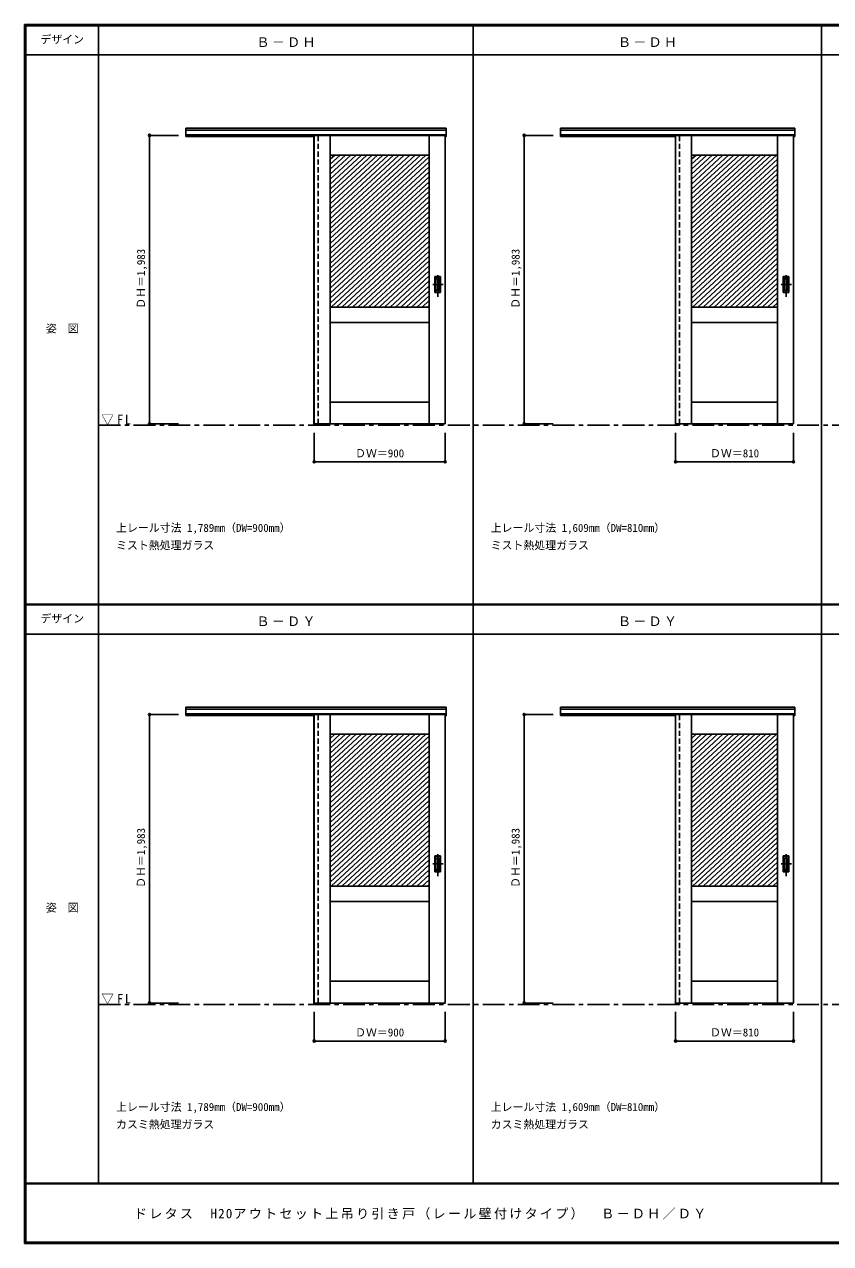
# Model space of a CAD drawing. Units: millimetres, scale not verified. Extents: x -6000 to 5700, y -4307 to 4260.
# Drawn here: x -6000 to -460, y -4205 to 4175 of the extents above; entities that cross this region are included whole.
import ezdxf
from ezdxf.enums import TextEntityAlignment as Align

# ---------------------------------------------------------------- set-up
doc = ezdxf.new("R2010")
doc.units = ezdxf.units.MM
doc.header["$LTSCALE"] = 30
doc.header["$PDMODE"] = 32
doc.header["$PDSIZE"] = 15
doc.linetypes.add('CHAIN1', pattern=[8, 5, -1, 1, -1])
doc.linetypes.add('DASHED1', pattern=[1.8, 1.2, -0.6])
for name, color, linetype in [('0-2_扉', 7, 'Continuous'), ('0-4_枠', 3, 'Continuous'), ('0-6_引手', 7, 'Continuous'), ('0-A_文字', 7, 'Continuous'), ('0-B_寸法', 4, 'Continuous'), ('0-C_ハッチ', 4, 'Continuous'), ('F-1_枠', 6, 'Continuous'), ('F-A_文字', 7, 'Continuous')]:
    doc.layers.add(name, color=color, linetype=linetype)
doc.styles.add('ＭＳ ゴシック', font='')
doc.styles.get('ＭＳ ゴシック').set_extended_font_data('MS Gothic')

msp = doc.modelspace()

# ---------------------------------------------------------------- linework, layer by layer
at = {"layer": '0-2_扉'}
for p, q in [((-4009, 3412), (-4009, 1429)), ((-4009, 3412), (-3109, 3412)), ((-3899, 3412), (-3899, 1429)), ((-3219, 3412), (-3219, 1429)), ((-3109, 1429), (-3109, 3412)), ((-1525, 3412), (-1525, 1429)), ((-1525, 3412), (-715, 3412)), ((-1415, 3412), (-1415, 1429)), ((-825, 3412), (-825, 1429)), ((-715, 1429), (-715, 3412)), ((-3899, 3277), (-3219, 3277)), ((-1415, 3277), (-825, 3277)), ((-3899, 2232), (-3646.5, 2232)), ((-3219, 2232), (-3819, 2232)), ((-825, 2232), (-1415, 2232)), ((-1396.5, 2232), (-1207.5, 2232)), ((-3899, 2127), (-3219, 2127)), ((-1415, 2127), (-825, 2127)), ((-3899, 1579), (-3219, 1579)), ((-1415, 1579), (-825, 1579)), ((-4009, 1429), (-3109, 1429)), ((-1525, 1429), (-715, 1429)), ((-4009, -568.5), (-4009, -2551.5)), ((-4009, -568.5), (-3109, -568.5)), ((-3899, -568.5), (-3899, -2551.5)), ((-3219, -568.5), (-3219, -2551.5)), ((-3109, -2551.5), (-3109, -568.5)), ((-1525, -568.5), (-1525, -2551.5)), ((-1525, -568.5), (-715, -568.5)), ((-1415, -568.5), (-1415, -2551.5)), ((-825, -568.5), (-825, -2551.5)), ((-715, -2551.5), (-715, -568.5)), ((-3899, -703.5), (-3219, -703.5)), ((-1415, -703.5), (-825, -703.5)), ((-3899, -1748.5), (-3646.5, -1748.5)), ((-3219, -1748.5), (-3819, -1748.5)), ((-825, -1748.5), (-1415, -1748.5)), ((-1396.5, -1748.5), (-1207.5, -1748.5)), ((-3899, -1853.5), (-3219, -1853.5)), ((-1415, -1853.5), (-825, -1853.5)), ((-3899, -2401.5), (-3219, -2401.5)), ((-1415, -2401.5), (-825, -2401.5)), ((-4009, -2551.5), (-3109, -2551.5)), ((-1525, -2551.5), (-715, -2551.5))]:
    msp.add_line(p, q, dxfattribs=at)
at = {"layer": '0-2_扉', "linetype": 'CHAIN1'}
for p, q in [((-5490, 1420), (1678, 1420)), ((-5490, -2560.5), (1678, -2560.5))]:
    msp.add_line(p, q, dxfattribs=at)
at = {"layer": '0-4_枠'}
for p, q in [((-4890, 3462), (-3101, 3462)), ((-4890, 3405), (-4890, 3462)), ((-4890, 3449), (-3101, 3449)), ((-2316, 3462), (-707, 3462)), ((-2316, 3405), (-2316, 3462)), ((-2316, 3449), (-707, 3449)), ((-4890, 3417), (-3101, 3417)), ((-4890, 3405), (-4009, 3405)), ((-4010, 3417), (-4010, 1420)), ((-3982, 3412), (-3982, 3417)), ((-2316, 3417), (-707, 3417)), ((-2316, 3405), (-1525, 3405)), ((-1526, 3417), (-1526, 1420)), ((-1498, 3412), (-1498, 3417)), ((-3982, 1429), (-3982, 1420)), ((-1498, 1429), (-1498, 1420)), ((-4010, 1420), (-3982, 1420)), ((-1526, 1420), (-1498, 1420)), ((-4890, -518.5), (-3101, -518.5)), ((-4890, -575.5), (-4890, -518.5)), ((-4890, -531.5), (-3101, -531.5)), ((-4890, -563.5), (-3101, -563.5)), ((-4890, -575.5), (-4009, -575.5)), ((-4010, -563.5), (-4010, -2560.5)), ((-3982, -568.5), (-3982, -563.5)), ((-2316, -518.5), (-707, -518.5)), ((-2316, -575.5), (-2316, -518.5)), ((-2316, -531.5), (-707, -531.5)), ((-2316, -563.5), (-707, -563.5)), ((-2316, -575.5), (-1525, -575.5)), ((-1526, -563.5), (-1526, -2560.5)), ((-1498, -568.5), (-1498, -563.5)), ((-4010, -2560.5), (-3982, -2560.5)), ((-3982, -2551.5), (-3982, -2560.5)), ((-1526, -2560.5), (-1498, -2560.5)), ((-1498, -2551.5), (-1498, -2560.5))]:
    msp.add_line(p, q, dxfattribs=at)
at = {"layer": '0-4_枠', "color": 4, "linetype": 'DASHED1'}
for p, q in [((-3982, 1429), (-3982, 3412)), ((-1498, 1429), (-1498, 3412)), ((-3982, -2551.5), (-3982, -568.5)), ((-1498, -2551.5), (-1498, -568.5))]:
    msp.add_line(p, q, dxfattribs=at)
at = {"layer": '0-4_枠'}
for points in [[(-3109, 3405), (-3101, 3405), (-3101, 3462)], [(-715, 3405), (-707, 3405), (-707, 3462)], [(-3109, -575.5), (-3101, -575.5), (-3101, -518.5)], [(-715, -575.5), (-707, -575.5), (-707, -518.5)]]:
    msp.add_lwpolyline(points, dxfattribs=at)
at = {"layer": '0-6_引手'}
for p, q in [((-3141, 2441.5), (-3179, 2441.5)), ((-3179, 2331.5), (-3179, 2441.5)), ((-3141, 2331.5), (-3141, 2441.5)), ((-747, 2441.5), (-785, 2441.5)), ((-785, 2331.5), (-785, 2441.5)), ((-747, 2331.5), (-747, 2441.5)), ((-3147.5, 2425.5), (-3172.5, 2425.5)), ((-3172.5, 2347.5), (-3172.5, 2425.5)), ((-3147.5, 2347.5), (-3172.5, 2347.5)), ((-3147.5, 2347.5), (-3147.5, 2425.5)), ((-753.5, 2425.5), (-778.5, 2425.5)), ((-778.5, 2347.5), (-778.5, 2425.5)), ((-753.5, 2347.5), (-778.5, 2347.5)), ((-753.5, 2347.5), (-753.5, 2425.5)), ((-3141, 2331.5), (-3179, 2331.5)), ((-747, 2331.5), (-785, 2331.5)), ((-3141, -1539), (-3179, -1539)), ((-3179, -1649), (-3179, -1539)), ((-3147.5, -1555), (-3172.5, -1555)), ((-3172.5, -1633), (-3172.5, -1555)), ((-3147.5, -1633), (-3147.5, -1555)), ((-3141, -1649), (-3141, -1539)), ((-747, -1539), (-785, -1539)), ((-785, -1649), (-785, -1539)), ((-753.5, -1555), (-778.5, -1555)), ((-778.5, -1633), (-778.5, -1555)), ((-753.5, -1633), (-753.5, -1555)), ((-747, -1649), (-747, -1539)), ((-3141, -1649), (-3179, -1649)), ((-3147.5, -1633), (-3172.5, -1633)), ((-747, -1649), (-785, -1649)), ((-753.5, -1633), (-778.5, -1633))]:
    msp.add_line(p, q, dxfattribs=at)
at = {"layer": '0-6_引手', "linetype": 'DASHED1'}
for p, q in [((-3176, 2335.5), (-3176, 2437.5)), ((-782, 2335.5), (-782, 2437.5)), ((-3144, 2335.5), (-3176, 2335.5)), ((-750, 2335.5), (-782, 2335.5)), ((-3176, -1645), (-3176, -1543)), ((-782, -1645), (-782, -1543)), ((-3144, -1645), (-3176, -1645)), ((-750, -1645), (-782, -1645))]:
    msp.add_line(p, q, dxfattribs=at)
at = {"layer": '0-6_引手', "linetype": 'CHAIN1'}
for p, q in [((-3160, 2301.27), (-3160, 2472.12)), ((-766, 2301.27), (-766, 2472.12)), ((-3121.93, 2386.5), (-3194.44, 2386.5)), ((-727.93, 2386.5), (-800.44, 2386.5)), ((-3160, -1679.23), (-3160, -1508.38)), ((-766, -1679.23), (-766, -1508.38)), ((-3121.93, -1594), (-3194.44, -1594)), ((-727.93, -1594), (-800.44, -1594))]:
    msp.add_line(p, q, dxfattribs=at)
at = {"layer": '0-6_引手', "linetype": 'DASHED1'}
for points in [[(-3144, 2335.5), (-3144, 2437.5), (-3176, 2437.5)], [(-750, 2335.5), (-750, 2437.5), (-782, 2437.5)], [(-3144, -1645), (-3144, -1543), (-3176, -1543)], [(-750, -1645), (-750, -1543), (-782, -1543)]]:
    msp.add_lwpolyline(points, dxfattribs=at)
at = {"layer": '0-B_寸法'}
for p, q in [((-5140, 3412), (-5140, 1429)), ((-5140, 3412), (-4940, 3412)), ((-2566, 3412), (-2566, 1429)), ((-2566, 3412), (-2366, 3412)), ((-5140, 1429), (-4940, 1429)), ((-2566, 1429), (-2366, 1429)), ((-4009, 1168), (-4009, 1368)), ((-3109, 1168), (-3109, 1368)), ((-1525, 1168), (-1525, 1368)), ((-715, 1168), (-715, 1368)), ((-3109, 1168), (-4009, 1168)), ((-715, 1168), (-1525, 1168)), ((-5140, -568.5), (-5140, -2551.5)), ((-5140, -568.5), (-4940, -568.5)), ((-2566, -568.5), (-2566, -2551.5)), ((-2566, -568.5), (-2366, -568.5)), ((-5140, -2551.5), (-4940, -2551.5)), ((-2566, -2551.5), (-2366, -2551.5)), ((-4009, -2812.5), (-4009, -2612.5)), ((-3109, -2812.5), (-3109, -2612.5)), ((-1525, -2812.5), (-1525, -2612.5)), ((-715, -2812.5), (-715, -2612.5)), ((-3109, -2812.5), (-4009, -2812.5)), ((-715, -2812.5), (-1525, -2812.5))]:
    msp.add_line(p, q, dxfattribs=at)
at = {"layer": '0-B_寸法', "color": 7}
for p in [(-5140, 3412), (-2566, 3412), (-5140, 1429), (-2566, 1429), (-4009, 1168), (-3109, 1168), (-1525, 1168), (-715, 1168), (-5140, -568.5), (-2566, -568.5), (-5140, -2551.5), (-2566, -2551.5), (-4009, -2812.5), (-3109, -2812.5), (-1525, -2812.5), (-715, -2812.5)]:
    msp.add_point(p, dxfattribs=at)
at = {"layer": '0-C_ハッチ'}
for p, q in [((-3830.86, 3277), (-3899, 3213.9)), ((-3794.06, 3277), (-3899, 3179.83)), ((-3757.26, 3277), (-3899, 3145.76)), ((-3720.47, 3277), (-3899, 3111.69)), ((-3867.65, 3277), (-3899, 3247.97)), ((-3683.67, 3277), (-3899, 3077.62)), ((-3646.87, 3277), (-3899, 3043.55)), ((-3610.08, 3277), (-3899, 3009.48)), ((-3573.28, 3277), (-3899, 2975.41)), ((-3536.48, 3277), (-3899, 2941.33)), ((-3499.68, 3277), (-3899, 2907.26)), ((-3462.89, 3277), (-3899, 2873.19)), ((-3426.09, 3277), (-3899, 2839.12)), ((-3389.29, 3277), (-3899, 2805.05)), ((-3352.5, 3277), (-3899, 2770.98)), ((-3315.7, 3277), (-3899, 2736.91)), ((-3242.11, 3277), (-3899, 2668.77)), ((-3278.9, 3277), (-3899, 2702.84)), ((-1346.86, 3277), (-1415, 3213.9)), ((-1310.06, 3277), (-1415, 3179.83)), ((-1273.26, 3277), (-1415, 3145.76)), ((-1236.47, 3277), (-1415, 3111.69)), ((-1383.65, 3277), (-1415, 3247.97)), ((-1199.67, 3277), (-1415, 3077.62)), ((-1162.87, 3277), (-1415, 3043.55)), ((-1126.08, 3277), (-1415, 3009.48)), ((-1089.28, 3277), (-1415, 2975.41)), ((-1052.48, 3277), (-1415, 2941.34)), ((-1015.68, 3277), (-1415, 2907.26)), ((-978.89, 3277), (-1415, 2873.19)), ((-942.09, 3277), (-1415, 2839.12)), ((-905.29, 3277), (-1415, 2805.05)), ((-868.5, 3277), (-1415, 2770.98)), ((-831.7, 3277), (-1415, 2736.91)), ((-3219, 3264.33), (-3899, 2634.7)), ((-3219, 3230.25), (-3899, 2600.62)), ((-3219, 3196.18), (-3899, 2566.55)), ((-825, 3249.13), (-1415, 2702.84)), ((-825, 3215.06), (-1415, 2668.77)), ((-3219, 3162.11), (-3899, 2532.48)), ((-3219, 3128.04), (-3899, 2498.41)), ((-825, 3180.99), (-1415, 2634.7)), ((-825, 3146.92), (-1415, 2600.62)), ((-825, 3112.85), (-1415, 2566.55)), ((-3219, 3093.97), (-3899, 2464.34)), ((-3219, 3059.9), (-3899, 2430.27)), ((-3219, 3025.83), (-3899, 2396.2)), ((-825, 3078.78), (-1415, 2532.48)), ((-825, 3044.71), (-1415, 2498.41)), ((-3219, 2991.76), (-3899, 2362.13)), ((-3219, 2957.69), (-3899, 2328.06)), ((-825, 3010.64), (-1415, 2464.34)), ((-825, 2976.57), (-1415, 2430.27)), ((-825, 2942.49), (-1415, 2396.2)), ((-3219, 2923.61), (-3899, 2293.98)), ((-3219, 2889.54), (-3899, 2259.91)), ((-3219, 2855.47), (-3892.35, 2232)), ((-825, 2908.42), (-1415, 2362.13)), ((-825, 2874.35), (-1415, 2328.06)), ((-3219, 2821.4), (-3855.55, 2232)), ((-3219, 2787.33), (-3818.76, 2232)), ((-825, 2840.28), (-1415, 2293.99)), ((-825, 2806.21), (-1415, 2259.91)), ((-825, 2772.14), (-1408.35, 2232)), ((-3219, 2753.26), (-3781.96, 2232)), ((-3219, 2719.19), (-3745.16, 2232)), ((-3219, 2685.12), (-3708.37, 2232)), ((-825, 2738.07), (-1371.55, 2232)), ((-825, 2704), (-1334.76, 2232)), ((-3219, 2651.05), (-3671.57, 2232)), ((-3219, 2616.98), (-3634.77, 2232)), ((-825, 2669.93), (-1297.96, 2232)), ((-825, 2635.85), (-1261.16, 2232)), ((-825, 2601.78), (-1224.37, 2232)), ((-3219, 2582.9), (-3597.98, 2232)), ((-3219, 2548.83), (-3561.18, 2232)), ((-3219, 2514.76), (-3524.38, 2232)), ((-825, 2567.71), (-1187.57, 2232)), ((-825, 2533.64), (-1150.77, 2232)), ((-3219, 2480.69), (-3487.59, 2232)), ((-3219, 2446.62), (-3450.79, 2232)), ((-825, 2499.57), (-1113.98, 2232)), ((-825, 2465.5), (-1077.18, 2232)), ((-825, 2431.43), (-1040.38, 2232)), ((-3219, 2412.55), (-3413.99, 2232)), ((-3219, 2378.48), (-3377.2, 2232)), ((-825, 2397.36), (-1003.59, 2232)), ((-825, 2363.29), (-966.79, 2232)), ((-3219, 2344.41), (-3340.4, 2232)), ((-3219, 2310.34), (-3303.6, 2232)), ((-3219, 2276.26), (-3266.81, 2232)), ((-825, 2329.22), (-929.99, 2232)), ((-825, 2295.14), (-893.2, 2232)), ((-3219, 2242.19), (-3230.01, 2232)), ((-825, 2261.07), (-856.4, 2232)), ((-3830.86, -703.5), (-3899, -766.6)), ((-3794.06, -703.5), (-3899, -800.67)), ((-3757.26, -703.5), (-3899, -834.74)), ((-3720.47, -703.5), (-3899, -868.81)), ((-3867.65, -703.5), (-3899, -732.53)), ((-3683.67, -703.5), (-3899, -902.88)), ((-3646.87, -703.5), (-3899, -936.95)), ((-3610.08, -703.5), (-3899, -971.02)), ((-3573.28, -703.5), (-3899, -1005.09)), ((-3536.48, -703.5), (-3899, -1039.16)), ((-3499.68, -703.5), (-3899, -1073.24)), ((-3462.89, -703.5), (-3899, -1107.31)), ((-3426.09, -703.5), (-3899, -1141.38)), ((-3389.29, -703.5), (-3899, -1175.45)), ((-3352.5, -703.5), (-3899, -1209.52)), ((-3315.7, -703.5), (-3899, -1243.59)), ((-3242.11, -703.5), (-3899, -1311.73)), ((-3278.9, -703.5), (-3899, -1277.66)), ((-3219, -716.17), (-3899, -1345.8)), ((-3219, -750.25), (-3899, -1379.88)), ((-1346.86, -703.5), (-1415, -766.6)), ((-1310.06, -703.5), (-1415, -800.67)), ((-1273.26, -703.5), (-1415, -834.74)), ((-1236.47, -703.5), (-1415, -868.81)), ((-1383.65, -703.5), (-1415, -732.53)), ((-1199.67, -703.5), (-1415, -902.88)), ((-1162.87, -703.5), (-1415, -936.95)), ((-1126.08, -703.5), (-1415, -971.02)), ((-1089.28, -703.5), (-1415, -1005.09)), ((-1052.48, -703.5), (-1415, -1039.16)), ((-1015.68, -703.5), (-1415, -1073.24)), ((-978.89, -703.5), (-1415, -1107.31)), ((-942.09, -703.5), (-1415, -1141.38)), ((-905.29, -703.5), (-1415, -1175.45)), ((-868.5, -703.5), (-1415, -1209.52)), ((-831.7, -703.5), (-1415, -1243.59)), ((-825, -731.37), (-1415, -1277.66)), ((-3219, -784.32), (-3899, -1413.95)), ((-3219, -818.39), (-3899, -1448.02)), ((-825, -765.44), (-1415, -1311.73)), ((-825, -799.51), (-1415, -1345.8)), ((-825, -833.58), (-1415, -1379.88)), ((-3219, -852.46), (-3899, -1482.09)), ((-3219, -886.53), (-3899, -1516.16)), ((-3219, -920.6), (-3899, -1550.23)), ((-825, -867.65), (-1415, -1413.95)), ((-825, -901.72), (-1415, -1448.02)), ((-3219, -954.67), (-3899, -1584.3)), ((-3219, -988.74), (-3899, -1618.37)), ((-825, -935.79), (-1415, -1482.09)), ((-825, -969.86), (-1415, -1516.16)), ((-825, -1003.93), (-1415, -1550.23)), ((-3219, -1022.81), (-3899, -1652.44)), ((-3219, -1056.89), (-3899, -1686.52)), ((-825, -1038.01), (-1415, -1584.3)), ((-825, -1072.08), (-1415, -1618.37)), ((-3219, -1090.96), (-3899, -1720.59)), ((-3219, -1125.03), (-3892.35, -1748.5)), ((-3219, -1159.1), (-3855.55, -1748.5)), ((-825, -1106.15), (-1415, -1652.44)), ((-825, -1140.22), (-1415, -1686.51)), ((-3219, -1193.17), (-3818.76, -1748.5)), ((-3219, -1227.24), (-3781.96, -1748.5)), ((-825, -1174.29), (-1415, -1720.59)), ((-825, -1208.36), (-1408.35, -1748.5)), ((-825, -1242.43), (-1371.55, -1748.5)), ((-3219, -1261.31), (-3745.16, -1748.5)), ((-3219, -1295.38), (-3708.37, -1748.5)), ((-3219, -1329.45), (-3671.57, -1748.5)), ((-825, -1276.5), (-1334.76, -1748.5)), ((-825, -1310.57), (-1297.96, -1748.5)), ((-3219, -1363.52), (-3634.77, -1748.5)), ((-3219, -1397.6), (-3597.98, -1748.5)), ((-825, -1344.65), (-1261.16, -1748.5)), ((-825, -1378.72), (-1224.37, -1748.5)), ((-825, -1412.79), (-1187.57, -1748.5)), ((-3219, -1431.67), (-3561.18, -1748.5)), ((-3219, -1465.74), (-3524.38, -1748.5)), ((-3219, -1499.81), (-3487.59, -1748.5)), ((-825, -1446.86), (-1150.77, -1748.5)), ((-825, -1480.93), (-1113.98, -1748.5)), ((-3219, -1533.88), (-3450.79, -1748.5)), ((-3219, -1567.95), (-3413.99, -1748.5)), ((-825, -1515), (-1077.18, -1748.5)), ((-825, -1549.07), (-1040.38, -1748.5)), ((-825, -1583.14), (-1003.59, -1748.5)), ((-3219, -1602.02), (-3377.2, -1748.5)), ((-3219, -1636.09), (-3340.4, -1748.5)), ((-3219, -1670.16), (-3303.6, -1748.5)), ((-825, -1617.21), (-966.79, -1748.5)), ((-825, -1651.28), (-929.99, -1748.5)), ((-3219, -1704.24), (-3266.81, -1748.5)), ((-3219, -1738.31), (-3230.01, -1748.5)), ((-825, -1685.36), (-893.2, -1748.5)), ((-825, -1719.43), (-856.4, -1748.5))]:
    msp.add_line(p, q, dxfattribs=at)
at = {"layer": 'F-1_枠'}
for p, q in [((-6000, 4175), (5700, 4175)), ((-6000, 4175), (-6000, -4205)), ((-6000, 4170), (5700, 4170)), ((-6000, 4165), (5700, 4165)), ((-5995, 4175), (-5995, -4205)), ((-5990, 4175), (-5990, -4205)), ((-5490, 4175), (-5490, -3790)), ((-2916, -3790), (-2916, 4175)), ((-522, -3790), (-522, 4175)), ((-6000, 3965), (5700, 3965)), ((-6000, 190.5), (5700, 190.5)), ((-6000, 187.5), (5700, 187.5)), ((-6000, 184.5), (5700, 184.5)), ((-6000, -15.5), (5700, -15.5)), ((5700, -3790), (-6000, -3790)), ((5700, -3795), (-6000, -3795)), ((5700, -4195), (-6000, -4195)), ((5700, -4200), (-6000, -4200)), ((5700, -4205), (-6000, -4205))]:
    msp.add_line(p, q, dxfattribs=at)

# ---------------------------------------------------------------- texts
at = {"layer": '0-A_文字', "style": 'ＭＳ ゴシック'}
for s, p in [('上レール寸法 1,789mm（DW=900mm）', (-5370, 670.5)), ('上レール寸法 1,609mm（DW=810mm）', (-2796, 670.5)), ('ミスト熱処理ガラス', (-5370, 550.5)), ('ミスト熱処理ガラス', (-2796, 550.5)), ('上レール寸法 1,789mm（DW=900mm）', (-5370, -3310)), ('上レール寸法 1,609mm（DW=810mm）', (-2796, -3310)), ('カスミ熱処理ガラス', (-5370, -3430)), ('カスミ熱処理ガラス', (-2796, -3430))]:
    msp.add_text(s, height=54.99, dxfattribs=at).set_placement(p, align=Align.BOTTOM_LEFT)
at = {"layer": '0-A_文字', "char_height": 65.98, "attachment_point": 7, "style": 'ＭＳ ゴシック'}
for s, insert in [('\\T1.17;Ｂ－ＤＨ', (-4405.5, 4020)), ('\\T1.17;Ｂ－ＤＨ', (-1921.5, 4020)), ('\\T1.26;\\W0.95;▽FL', (-5471.25, 1420)), ('\\T1.17;Ｂ－ＤＹ', (-4405.5, 39.5)), ('\\T1.17;Ｂ－ＤＹ', (-1921.5, 39.5)), ('\\T1.26;\\W0.95;▽FL', (-5471.25, -2560.5))]:
    msp.add_mtext(s, dxfattribs=dict(at, insert=insert))
at = {"layer": '0-B_寸法', "color": 7, "style": 'ＭＳ ゴシック'}
for p in [(-5155, 2220.25), (-2581, 2220.25), (-5155, -1760.25), (-2581, -1760.25)]:
    msp.add_text('ＤＨ＝1,983', height=54.99, rotation=90, dxfattribs=at).set_placement(p, align=Align.BOTTOM_LEFT)
for s, p in [('ＤＷ＝900', (-3727.75, 1183)), ('ＤＷ＝810', (-1288.75, 1183)), ('ＤＷ＝900', (-3727.75, -2797.5)), ('ＤＷ＝810', (-1288.75, -2797.5))]:
    msp.add_text(s, height=54.99, dxfattribs=at).set_placement(p, align=Align.BOTTOM_LEFT)
at = {"layer": 'F-A_文字', "style": 'ＭＳ ゴシック'}
for s, p in [('デザイン', (-5890, 4027.5)), ('姿\u3000図', (-5852.5, 2040.25)), ('デザイン', (-5890, 47)), ('姿\u3000図', (-5852.5, -1940.25))]:
    msp.add_text(s, height=54.99, dxfattribs=at).set_placement(p, align=Align.BOTTOM_LEFT)
at = {"layer": 'F-A_文字', "insert": (-5247.55, -4040), "char_height": 65.98, "attachment_point": 7, "style": 'ＭＳ ゴシック'}
msp.add_mtext('\\T1.17;ドレタス\u3000H20アウトセット上吊り引き戸（レール壁付けタイプ）\u3000Ｂ－ＤＨ／ＤＹ', dxfattribs=at)

doc.saveas('drawing.dxf')
